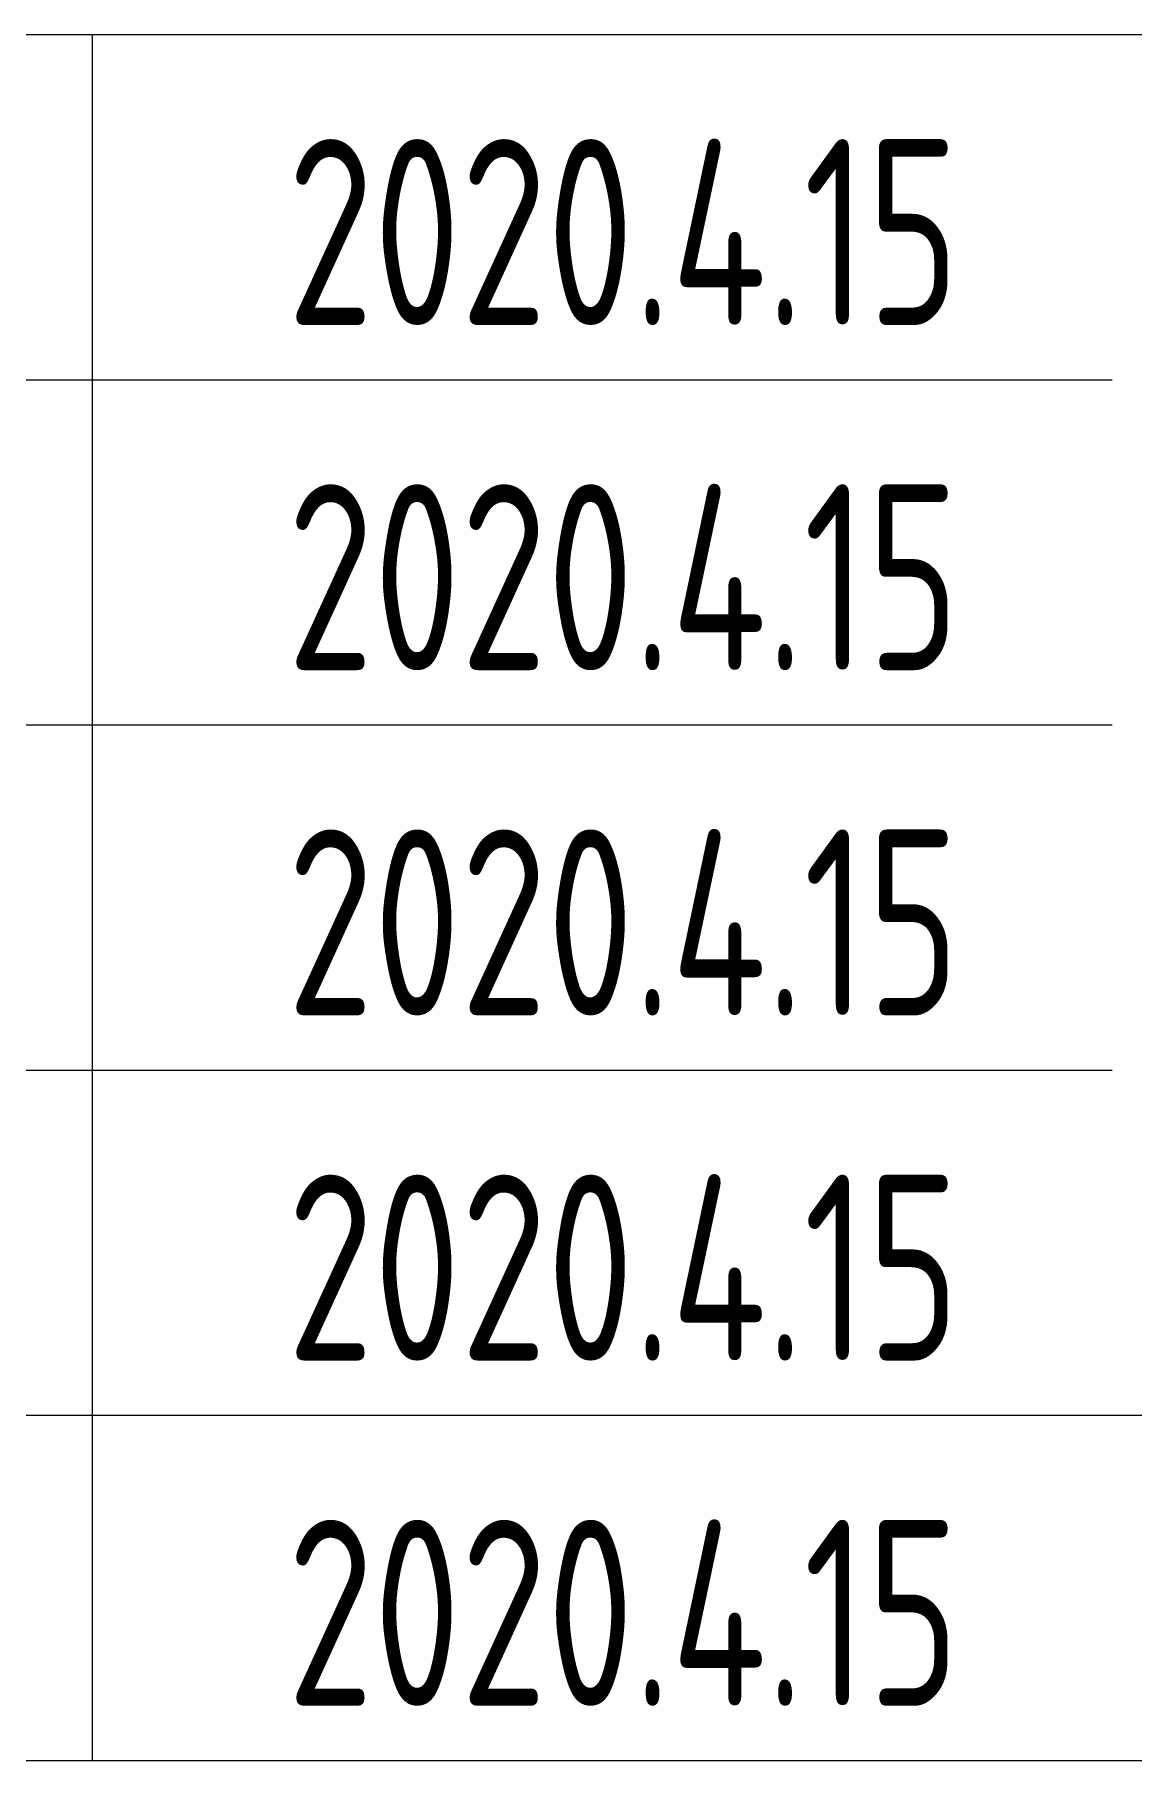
# Model space of a CAD drawing. Extents: x 84552 to 1115094, y -331058 to 102248.
# Drawn here: x 151957 to 152992, y 56442 to 58067 of the extents above; entities that cross this region are included whole.
import ezdxf
from ezdxf.enums import TextEntityAlignment as Align

# ---------------------------------------------------------------- set-up
doc = ezdxf.new("R2010")
doc.units = 0
doc.header["$LTSCALE"] = 1000
doc.header["$MEASUREMENT"] = 0
doc.styles.add('sceie', font='sceie.shx', dxfattribs={"width": 0.7, "bigfont": 'sceic.shx'})

msp = doc.modelspace()

# ---------------------------------------------------------------- linework, layer by layer
for p, q in [((150222, 58066.6), (155722, 58066.6)), ((150262, 58066.6), (155762, 58066.6)), ((152012, 56441.6), (152012, 58066.6)), ((150222, 57741.6), (152972, 57741.6)), ((150222, 57416.6), (152972, 57416.6)), ((150222, 57091.6), (152972, 57091.6)), ((150222, 56766.6), (152972, 56766.6)), ((152972, 56766.6), (159222, 56766.6)), ((150222, 56441.6), (159222, 56441.6))]:
    msp.add_line(p, q)

# ---------------------------------------------------------------- texts
at = {"style": 'sceie', "width": 0.8}
for p in [(152511.7, 57880.9), (152511.7, 57555.9), (152511.7, 57230.9), (152511.7, 56905.9), (152511.7, 56580.9)]:
    msp.add_attdef('2020.4.15', text='200320-02-040', height=175, dxfattribs=at).set_placement(p, align=Align.MIDDLE)

doc.saveas('drawing.dxf')
